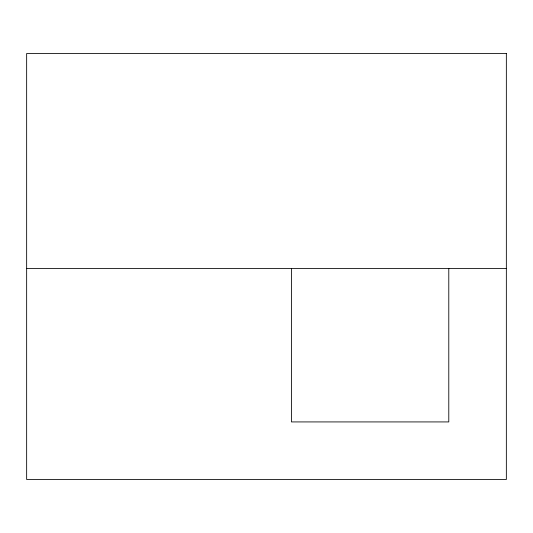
<?xml version="1.0" encoding="UTF-8"?>
<svg xmlns="http://www.w3.org/2000/svg" width="533" height="533" viewBox="0 0 533 533"><rect width="100%" height="100%" fill="white"/><g stroke="black" fill="none" stroke-linecap="round" stroke-linejoin="round"><path stroke-width="0.8" d="M26.65 268.419L506.35 268.419M448.786 268.419L448.786 421.923L291.444 421.923L291.444 268.419M506.35 53.513L26.65 53.513L26.65 479.487L506.35 479.487L506.35 53.513"/></g></svg>
